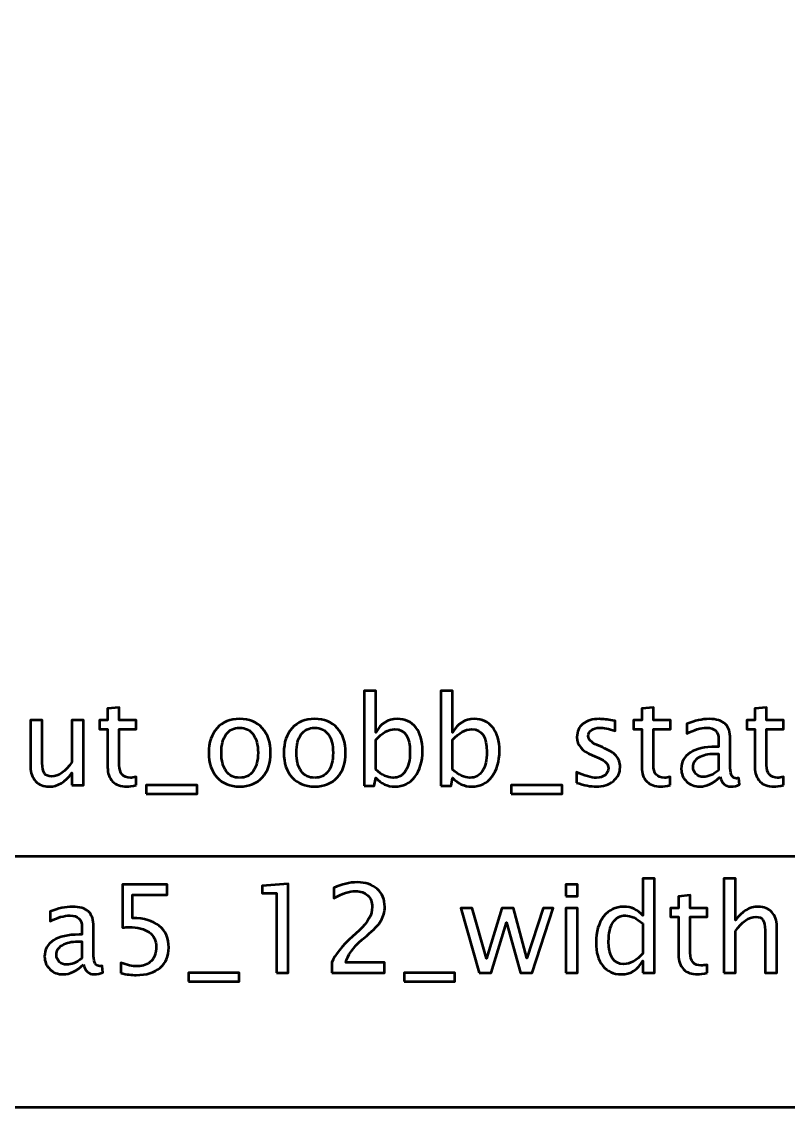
# Model space of a CAD drawing. Header units: centimetres. Extents: x -73 to 73, y -61 to 74.
# Drawn here: x -49.13 to -44.7, y -56.95 to -50.68 of the extents above; entities that cross this region are included whole.
import ezdxf

# ---------------------------------------------------------------- set-up
doc = ezdxf.new("R2010")
doc.units = ezdxf.units.CM
doc.header["$MEASUREMENT"] = 0
doc.layers.add('Layer 1', color=7, linetype='Continuous')

msp = doc.modelspace()

# ---------------------------------------------------------------- linework, layer by layer
at = {"layer": 'Layer 1', "color": 4, "lineweight": 53}
msp.add_lwpolyline([(-52.4, -55.5), (-37.6, -55.5), (-37.6, -34.5), (-52.4, -34.5), (-52.4, -55.5)], close=True, dxfattribs=at)
at = {"layer": 'Layer 1', "lineweight": 53}
msp.add_open_spline([(-53.95, -56.45), (-53.95, -56.45), (-53.95, -32.05), (-53.95, -32.05), (-53.95, -32.05), (-53.95, -31.77386), (-53.72614, -31.55), (-53.45, -31.55), (-53.45, -31.55), (-53.45, -31.55), (-36.55, -31.55), (-36.55, -31.55), (-36.55, -31.55), (-36.27386, -31.55), (-36.05, -31.77386), (-36.05, -32.05), (-36.05, -32.05), (-36.05, -32.05), (-36.05, -56.45), (-36.05, -56.45), (-36.05, -56.45), (-36.05, -56.72614), (-36.27386, -56.95), (-36.55, -56.95), (-36.55, -56.95), (-36.55, -56.95), (-53.45, -56.95), (-53.45, -56.95), (-53.45, -56.95), (-53.72614, -56.95), (-53.95, -56.72614), (-53.95, -56.45)], degree=3, knots=[0, 0, 0, 0, 0.1111111, 0.1111111, 0.1111111, 0.1111111, 0.2222222, 0.2222222, 0.2222222, 0.2222222, 0.3333333, 0.3333333, 0.3333333, 0.3333333, 0.4444444, 0.4444444, 0.4444444, 0.4444444, 0.5555556, 0.5555556, 0.5555556, 0.5555556, 0.6666667, 0.6666667, 0.6666667, 0.6666667, 0.7777778, 0.7777778, 0.7777778, 0.7777778, 1, 1, 1, 1], dxfattribs=at)
at = {"layer": 'Layer 1', "color": 5, "lineweight": 53}
for points, knots in [([(-47.15321, -55.09374), (-47.15321, -55.09374), (-47.15321, -54.54552), (-47.15321, -54.54552), (-47.15321, -54.54552), (-47.15321, -54.54552), (-47.08547, -54.54552), (-47.08547, -54.54552), (-47.08547, -54.54552), (-47.08547, -54.54552), (-47.08547, -54.78624), (-47.08547, -54.78624), (-47.08547, -54.78624), (-47.05772, -54.73391), (-47.01597, -54.7078), (-46.96035, -54.7078), (-46.96035, -54.7078), (-46.91531, -54.7078), (-46.87992, -54.72415), (-46.85405, -54.75696), (-46.85405, -54.75696), (-46.82818, -54.78976), (-46.81524, -54.83457), (-46.81524, -54.89137), (-46.81524, -54.89137), (-46.81524, -54.95322), (-46.82994, -55.0032), (-46.85922, -55.04106), (-46.85922, -55.04106), (-46.8885, -55.07904), (-46.92707, -55.09798), (-46.97482, -55.09798), (-46.97482, -55.09798), (-47.01915, -55.09798), (-47.05607, -55.08104), (-47.08547, -55.04706), (-47.08547, -55.04706), (-47.08547, -55.04706), (-47.0937, -55.09374), (-47.0937, -55.09374), (-47.0937, -55.09374), (-47.0937, -55.09374), (-47.15321, -55.09374), (-47.15321, -55.09374)], [0, 0, 0, 0, 0.0833333, 0.0833333, 0.0833333, 0.0833333, 0.1666667, 0.1666667, 0.1666667, 0.1666667, 0.25, 0.25, 0.25, 0.25, 0.3333333, 0.3333333, 0.3333333, 0.3333333, 0.4166667, 0.4166667, 0.4166667, 0.4166667, 0.5, 0.5, 0.5, 0.5, 0.5833333, 0.5833333, 0.5833333, 0.5833333, 0.6666667, 0.6666667, 0.6666667, 0.6666667, 0.75, 0.75, 0.75, 0.75, 0.8333333, 0.8333333, 0.8333333, 0.8333333, 1, 1, 1, 1]), ([(-46.70918, -55.09374), (-46.70918, -55.09374), (-46.70918, -54.54552), (-46.70918, -54.54552), (-46.70918, -54.54552), (-46.70918, -54.54552), (-46.64144, -54.54552), (-46.64144, -54.54552), (-46.64144, -54.54552), (-46.64144, -54.54552), (-46.64144, -54.78624), (-46.64144, -54.78624), (-46.64144, -54.78624), (-46.61369, -54.73391), (-46.57194, -54.7078), (-46.51632, -54.7078), (-46.51632, -54.7078), (-46.47128, -54.7078), (-46.43589, -54.72415), (-46.41002, -54.75696), (-46.41002, -54.75696), (-46.38415, -54.78976), (-46.37121, -54.83457), (-46.37121, -54.89137), (-46.37121, -54.89137), (-46.37121, -54.95322), (-46.38591, -55.0032), (-46.41519, -55.04106), (-46.41519, -55.04106), (-46.44447, -55.07904), (-46.48304, -55.09798), (-46.53079, -55.09798), (-46.53079, -55.09798), (-46.57512, -55.09798), (-46.61204, -55.08104), (-46.64144, -55.04706), (-46.64144, -55.04706), (-46.64144, -55.04706), (-46.64967, -55.09374), (-46.64967, -55.09374), (-46.64967, -55.09374), (-46.64967, -55.09374), (-46.70918, -55.09374), (-46.70918, -55.09374)], [0, 0, 0, 0, 0.0833333, 0.0833333, 0.0833333, 0.0833333, 0.1666667, 0.1666667, 0.1666667, 0.1666667, 0.25, 0.25, 0.25, 0.25, 0.3333333, 0.3333333, 0.3333333, 0.3333333, 0.4166667, 0.4166667, 0.4166667, 0.4166667, 0.5, 0.5, 0.5, 0.5, 0.5833333, 0.5833333, 0.5833333, 0.5833333, 0.6666667, 0.6666667, 0.6666667, 0.6666667, 0.75, 0.75, 0.75, 0.75, 0.8333333, 0.8333333, 0.8333333, 0.8333333, 1, 1, 1, 1]), ([(-48.46955, -55.08939), (-48.49048, -55.09515), (-48.50871, -55.09798), (-48.52411, -55.09798), (-48.52411, -55.09798), (-48.55868, -55.09798), (-48.58561, -55.0881), (-48.6049, -55.06834), (-48.6049, -55.06834), (-48.6243, -55.04859), (-48.63394, -55.02119), (-48.63394, -54.98603), (-48.63394, -54.98603), (-48.63394, -54.98603), (-48.63394, -54.76636), (-48.63394, -54.76636), (-48.63394, -54.76636), (-48.63394, -54.76636), (-48.68075, -54.76636), (-48.68075, -54.76636), (-48.68075, -54.76636), (-48.68075, -54.76636), (-48.68075, -54.71556), (-48.68075, -54.71556), (-48.68075, -54.71556), (-48.68075, -54.71556), (-48.63394, -54.71556), (-48.63394, -54.71556), (-48.63394, -54.71556), (-48.63394, -54.71556), (-48.63394, -54.64795), (-48.63394, -54.64795), (-48.63394, -54.64795), (-48.63394, -54.64795), (-48.56621, -54.64148), (-48.56621, -54.64148), (-48.56621, -54.64148), (-48.56621, -54.64148), (-48.56621, -54.71556), (-48.56621, -54.71556), (-48.56621, -54.71556), (-48.56621, -54.71556), (-48.46814, -54.71556), (-48.46814, -54.71556), (-48.46814, -54.71556), (-48.46814, -54.71556), (-48.46814, -54.76636), (-48.46814, -54.76636), (-48.46814, -54.76636), (-48.46814, -54.76636), (-48.56621, -54.76636), (-48.56621, -54.76636), (-48.56621, -54.76636), (-48.56621, -54.76636), (-48.56621, -54.9738), (-48.56621, -54.9738), (-48.56621, -54.9738), (-48.56621, -55.02272), (-48.54493, -55.04718), (-48.50247, -55.04718), (-48.50247, -55.04718), (-48.49342, -55.04718), (-48.48248, -55.04565), (-48.46955, -55.04271), (-48.46955, -55.04271), (-48.46955, -55.04271), (-48.46955, -55.08939), (-48.46955, -55.08939)], [0, 0, 0, 0, 0.0555556, 0.0555556, 0.0555556, 0.0555556, 0.1111111, 0.1111111, 0.1111111, 0.1111111, 0.1666667, 0.1666667, 0.1666667, 0.1666667, 0.2222222, 0.2222222, 0.2222222, 0.2222222, 0.2777778, 0.2777778, 0.2777778, 0.2777778, 0.3333333, 0.3333333, 0.3333333, 0.3333333, 0.3888889, 0.3888889, 0.3888889, 0.3888889, 0.4444444, 0.4444444, 0.4444444, 0.4444444, 0.5, 0.5, 0.5, 0.5, 0.5555556, 0.5555556, 0.5555556, 0.5555556, 0.6111111, 0.6111111, 0.6111111, 0.6111111, 0.6666667, 0.6666667, 0.6666667, 0.6666667, 0.7222222, 0.7222222, 0.7222222, 0.7222222, 0.7777778, 0.7777778, 0.7777778, 0.7777778, 0.8333333, 0.8333333, 0.8333333, 0.8333333, 0.8888889, 0.8888889, 0.8888889, 0.8888889, 1, 1, 1, 1]), ([(-45.38543, -55.08939), (-45.40636, -55.09515), (-45.42459, -55.09798), (-45.43999, -55.09798), (-45.43999, -55.09798), (-45.47456, -55.09798), (-45.50149, -55.0881), (-45.52078, -55.06834), (-45.52078, -55.06834), (-45.54018, -55.04859), (-45.54982, -55.02119), (-45.54982, -54.98603), (-45.54982, -54.98603), (-45.54982, -54.98603), (-45.54982, -54.76636), (-45.54982, -54.76636), (-45.54982, -54.76636), (-45.54982, -54.76636), (-45.59663, -54.76636), (-45.59663, -54.76636), (-45.59663, -54.76636), (-45.59663, -54.76636), (-45.59663, -54.71556), (-45.59663, -54.71556), (-45.59663, -54.71556), (-45.59663, -54.71556), (-45.54982, -54.71556), (-45.54982, -54.71556), (-45.54982, -54.71556), (-45.54982, -54.71556), (-45.54982, -54.64795), (-45.54982, -54.64795), (-45.54982, -54.64795), (-45.54982, -54.64795), (-45.48209, -54.64148), (-45.48209, -54.64148), (-45.48209, -54.64148), (-45.48209, -54.64148), (-45.48209, -54.71556), (-45.48209, -54.71556), (-45.48209, -54.71556), (-45.48209, -54.71556), (-45.38402, -54.71556), (-45.38402, -54.71556), (-45.38402, -54.71556), (-45.38402, -54.71556), (-45.38402, -54.76636), (-45.38402, -54.76636), (-45.38402, -54.76636), (-45.38402, -54.76636), (-45.48209, -54.76636), (-45.48209, -54.76636), (-45.48209, -54.76636), (-45.48209, -54.76636), (-45.48209, -54.9738), (-45.48209, -54.9738), (-45.48209, -54.9738), (-45.48209, -55.02272), (-45.46081, -55.04718), (-45.41835, -55.04718), (-45.41835, -55.04718), (-45.4093, -55.04718), (-45.39836, -55.04565), (-45.38543, -55.04271), (-45.38543, -55.04271), (-45.38543, -55.04271), (-45.38543, -55.08939), (-45.38543, -55.08939)], [0, 0, 0, 0, 0.0555556, 0.0555556, 0.0555556, 0.0555556, 0.1111111, 0.1111111, 0.1111111, 0.1111111, 0.1666667, 0.1666667, 0.1666667, 0.1666667, 0.2222222, 0.2222222, 0.2222222, 0.2222222, 0.2777778, 0.2777778, 0.2777778, 0.2777778, 0.3333333, 0.3333333, 0.3333333, 0.3333333, 0.3888889, 0.3888889, 0.3888889, 0.3888889, 0.4444444, 0.4444444, 0.4444444, 0.4444444, 0.5, 0.5, 0.5, 0.5, 0.5555556, 0.5555556, 0.5555556, 0.5555556, 0.6111111, 0.6111111, 0.6111111, 0.6111111, 0.6666667, 0.6666667, 0.6666667, 0.6666667, 0.7222222, 0.7222222, 0.7222222, 0.7222222, 0.7777778, 0.7777778, 0.7777778, 0.7777778, 0.8333333, 0.8333333, 0.8333333, 0.8333333, 0.8888889, 0.8888889, 0.8888889, 0.8888889, 1, 1, 1, 1]), ([(-44.73196, -55.08939), (-44.75289, -55.09515), (-44.77112, -55.09798), (-44.78652, -55.09798), (-44.78652, -55.09798), (-44.82109, -55.09798), (-44.84802, -55.0881), (-44.86731, -55.06834), (-44.86731, -55.06834), (-44.88671, -55.04859), (-44.89635, -55.02119), (-44.89635, -54.98603), (-44.89635, -54.98603), (-44.89635, -54.98603), (-44.89635, -54.76636), (-44.89635, -54.76636), (-44.89635, -54.76636), (-44.89635, -54.76636), (-44.94316, -54.76636), (-44.94316, -54.76636), (-44.94316, -54.76636), (-44.94316, -54.76636), (-44.94316, -54.71556), (-44.94316, -54.71556), (-44.94316, -54.71556), (-44.94316, -54.71556), (-44.89635, -54.71556), (-44.89635, -54.71556), (-44.89635, -54.71556), (-44.89635, -54.71556), (-44.89635, -54.64795), (-44.89635, -54.64795), (-44.89635, -54.64795), (-44.89635, -54.64795), (-44.82862, -54.64148), (-44.82862, -54.64148), (-44.82862, -54.64148), (-44.82862, -54.64148), (-44.82862, -54.71556), (-44.82862, -54.71556), (-44.82862, -54.71556), (-44.82862, -54.71556), (-44.73055, -54.71556), (-44.73055, -54.71556), (-44.73055, -54.71556), (-44.73055, -54.71556), (-44.73055, -54.76636), (-44.73055, -54.76636), (-44.73055, -54.76636), (-44.73055, -54.76636), (-44.82862, -54.76636), (-44.82862, -54.76636), (-44.82862, -54.76636), (-44.82862, -54.76636), (-44.82862, -54.9738), (-44.82862, -54.9738), (-44.82862, -54.9738), (-44.82862, -55.02272), (-44.80734, -55.04718), (-44.76488, -55.04718), (-44.76488, -55.04718), (-44.75583, -55.04718), (-44.74489, -55.04565), (-44.73196, -55.04271), (-44.73196, -55.04271), (-44.73196, -55.04271), (-44.73196, -55.08939), (-44.73196, -55.08939)], [0, 0, 0, 0, 0.0555556, 0.0555556, 0.0555556, 0.0555556, 0.1111111, 0.1111111, 0.1111111, 0.1111111, 0.1666667, 0.1666667, 0.1666667, 0.1666667, 0.2222222, 0.2222222, 0.2222222, 0.2222222, 0.2777778, 0.2777778, 0.2777778, 0.2777778, 0.3333333, 0.3333333, 0.3333333, 0.3333333, 0.3888889, 0.3888889, 0.3888889, 0.3888889, 0.4444444, 0.4444444, 0.4444444, 0.4444444, 0.5, 0.5, 0.5, 0.5, 0.5555556, 0.5555556, 0.5555556, 0.5555556, 0.6111111, 0.6111111, 0.6111111, 0.6111111, 0.6666667, 0.6666667, 0.6666667, 0.6666667, 0.7222222, 0.7222222, 0.7222222, 0.7222222, 0.7777778, 0.7777778, 0.7777778, 0.7777778, 0.8333333, 0.8333333, 0.8333333, 0.8333333, 0.8888889, 0.8888889, 0.8888889, 0.8888889, 1, 1, 1, 1]), ([(-48.84044, -55.08951), (-48.84044, -55.08951), (-48.84044, -55.01919), (-48.84044, -55.01919), (-48.84044, -55.01919), (-48.87654, -55.07175), (-48.9204, -55.09798), (-48.97191, -55.09798), (-48.97191, -55.09798), (-49.0046, -55.09798), (-49.03059, -55.08775), (-49.04987, -55.06717), (-49.04987, -55.06717), (-49.06928, -55.04659), (-49.07892, -55.01895), (-49.07892, -54.98403), (-49.07892, -54.98403), (-49.07892, -54.98403), (-49.07892, -54.71556), (-49.07892, -54.71556), (-49.07892, -54.71556), (-49.07892, -54.71556), (-49.01119, -54.71556), (-49.01119, -54.71556), (-49.01119, -54.71556), (-49.01119, -54.71556), (-49.01119, -54.96192), (-49.01119, -54.96192), (-49.01119, -54.96192), (-49.01119, -54.99003), (-49.00707, -55.0099), (-48.99896, -55.02166), (-48.99896, -55.02166), (-48.99072, -55.03354), (-48.97708, -55.03942), (-48.95792, -55.03942), (-48.95792, -55.03942), (-48.91652, -55.03942), (-48.87725, -55.01225), (-48.84044, -54.95781), (-48.84044, -54.95781), (-48.84044, -54.95781), (-48.84044, -54.71556), (-48.84044, -54.71556), (-48.84044, -54.71556), (-48.84044, -54.71556), (-48.77271, -54.71556), (-48.77271, -54.71556), (-48.77271, -54.71556), (-48.77271, -54.71556), (-48.77271, -55.08951), (-48.77271, -55.08951), (-48.77271, -55.08951), (-48.77271, -55.08951), (-48.84044, -55.08951), (-48.84044, -55.08951)], [0, 0, 0, 0, 0.0666667, 0.0666667, 0.0666667, 0.0666667, 0.1333333, 0.1333333, 0.1333333, 0.1333333, 0.2, 0.2, 0.2, 0.2, 0.2666667, 0.2666667, 0.2666667, 0.2666667, 0.3333333, 0.3333333, 0.3333333, 0.3333333, 0.4, 0.4, 0.4, 0.4, 0.4666667, 0.4666667, 0.4666667, 0.4666667, 0.5333333, 0.5333333, 0.5333333, 0.5333333, 0.6, 0.6, 0.6, 0.6, 0.6666667, 0.6666667, 0.6666667, 0.6666667, 0.7333333, 0.7333333, 0.7333333, 0.7333333, 0.8, 0.8, 0.8, 0.8, 0.8666667, 0.8666667, 0.8666667, 0.8666667, 1, 1, 1, 1]), ([(-47.87123, -55.09798), (-47.92615, -55.09798), (-47.96966, -55.08046), (-48.00164, -55.04541), (-48.00164, -55.04541), (-48.03375, -55.01037), (-48.04974, -54.96274), (-48.04974, -54.90265), (-48.04974, -54.90265), (-48.04974, -54.84268), (-48.03375, -54.79517), (-48.00164, -54.76025), (-48.00164, -54.76025), (-47.96966, -54.72532), (-47.92615, -54.7078), (-47.87123, -54.7078), (-47.87123, -54.7078), (-47.81632, -54.7078), (-47.77281, -54.72532), (-47.74082, -54.76025), (-47.74082, -54.76025), (-47.70872, -54.79517), (-47.69273, -54.84268), (-47.69273, -54.90265), (-47.69273, -54.90265), (-47.69273, -54.96274), (-47.70872, -55.01037), (-47.74082, -55.04541), (-47.74082, -55.04541), (-47.77281, -55.08046), (-47.81632, -55.09798), (-47.87123, -55.09798)], [0, 0, 0, 0, 0.1111111, 0.1111111, 0.1111111, 0.1111111, 0.2222222, 0.2222222, 0.2222222, 0.2222222, 0.3333333, 0.3333333, 0.3333333, 0.3333333, 0.4444444, 0.4444444, 0.4444444, 0.4444444, 0.5555556, 0.5555556, 0.5555556, 0.5555556, 0.6666667, 0.6666667, 0.6666667, 0.6666667, 0.7777778, 0.7777778, 0.7777778, 0.7777778, 1, 1, 1, 1]), ([(-47.43778, -55.09798), (-47.4927, -55.09798), (-47.53621, -55.08046), (-47.56819, -55.04541), (-47.56819, -55.04541), (-47.6003, -55.01037), (-47.61629, -54.96274), (-47.61629, -54.90265), (-47.61629, -54.90265), (-47.61629, -54.84268), (-47.6003, -54.79517), (-47.56819, -54.76025), (-47.56819, -54.76025), (-47.53621, -54.72532), (-47.4927, -54.7078), (-47.43778, -54.7078), (-47.43778, -54.7078), (-47.38287, -54.7078), (-47.33936, -54.72532), (-47.30737, -54.76025), (-47.30737, -54.76025), (-47.27527, -54.79517), (-47.25928, -54.84268), (-47.25928, -54.90265), (-47.25928, -54.90265), (-47.25928, -54.96274), (-47.27527, -55.01037), (-47.30737, -55.04541), (-47.30737, -55.04541), (-47.33936, -55.08046), (-47.38287, -55.09798), (-47.43778, -55.09798)], [0, 0, 0, 0, 0.1111111, 0.1111111, 0.1111111, 0.1111111, 0.2222222, 0.2222222, 0.2222222, 0.2222222, 0.3333333, 0.3333333, 0.3333333, 0.3333333, 0.4444444, 0.4444444, 0.4444444, 0.4444444, 0.5555556, 0.5555556, 0.5555556, 0.5555556, 0.6666667, 0.6666667, 0.6666667, 0.6666667, 0.7777778, 0.7777778, 0.7777778, 0.7777778, 1, 1, 1, 1]), ([(-45.92577, -55.0761), (-45.92577, -55.0761), (-45.92577, -55.01402), (-45.92577, -55.01402), (-45.92577, -55.01402), (-45.88144, -55.03612), (-45.84299, -55.04718), (-45.81018, -55.04718), (-45.81018, -55.04718), (-45.79066, -55.04718), (-45.77443, -55.04188), (-45.76161, -55.0313), (-45.76161, -55.0313), (-45.74879, -55.02084), (-45.74233, -55.00767), (-45.74233, -54.99179), (-45.74233, -54.99179), (-45.74233, -54.96862), (-45.76032, -54.94946), (-45.7963, -54.93429), (-45.7963, -54.93429), (-45.7963, -54.93429), (-45.83593, -54.91747), (-45.83593, -54.91747), (-45.83593, -54.91747), (-45.89437, -54.89325), (-45.92366, -54.8582), (-45.92366, -54.8127), (-45.92366, -54.8127), (-45.92366, -54.78012), (-45.91213, -54.75449), (-45.88908, -54.73579), (-45.88908, -54.73579), (-45.86603, -54.71709), (-45.8344, -54.7078), (-45.7943, -54.7078), (-45.7943, -54.7078), (-45.77349, -54.7078), (-45.74762, -54.71062), (-45.71693, -54.71639), (-45.71693, -54.71639), (-45.71693, -54.71639), (-45.70281, -54.71909), (-45.70281, -54.71909), (-45.70281, -54.71909), (-45.70281, -54.71909), (-45.70281, -54.77554), (-45.70281, -54.77554), (-45.70281, -54.77554), (-45.74056, -54.76425), (-45.77067, -54.7586), (-45.79313, -54.7586), (-45.79313, -54.7586), (-45.81288, -54.7586), (-45.82852, -54.76295), (-45.8404, -54.77154), (-45.8404, -54.77154), (-45.85216, -54.78012), (-45.85804, -54.79165), (-45.85804, -54.80611), (-45.85804, -54.80611), (-45.85804, -54.82645), (-45.84158, -54.84374), (-45.80853, -54.85773), (-45.80853, -54.85773), (-45.80853, -54.85773), (-45.77596, -54.87149), (-45.77596, -54.87149), (-45.77596, -54.87149), (-45.73903, -54.88701), (-45.71293, -54.90348), (-45.69764, -54.92076), (-45.69764, -54.92076), (-45.68224, -54.93805), (-45.67459, -54.95969), (-45.67459, -54.98556), (-45.67459, -54.98556), (-45.67459, -55.01837), (-45.68753, -55.04529), (-45.71352, -55.06634), (-45.71352, -55.06634), (-45.73939, -55.08739), (-45.77255, -55.09798), (-45.81288, -55.09798), (-45.81288, -55.09798), (-45.84393, -55.09798), (-45.88144, -55.09069), (-45.92577, -55.0761)], [0, 0, 0, 0, 0.0434783, 0.0434783, 0.0434783, 0.0434783, 0.0869565, 0.0869565, 0.0869565, 0.0869565, 0.1304348, 0.1304348, 0.1304348, 0.1304348, 0.173913, 0.173913, 0.173913, 0.173913, 0.2173913, 0.2173913, 0.2173913, 0.2173913, 0.2608696, 0.2608696, 0.2608696, 0.2608696, 0.3043478, 0.3043478, 0.3043478, 0.3043478, 0.3478261, 0.3478261, 0.3478261, 0.3478261, 0.3913043, 0.3913043, 0.3913043, 0.3913043, 0.4347826, 0.4347826, 0.4347826, 0.4347826, 0.4782609, 0.4782609, 0.4782609, 0.4782609, 0.5217391, 0.5217391, 0.5217391, 0.5217391, 0.5652174, 0.5652174, 0.5652174, 0.5652174, 0.6086957, 0.6086957, 0.6086957, 0.6086957, 0.6521739, 0.6521739, 0.6521739, 0.6521739, 0.6956522, 0.6956522, 0.6956522, 0.6956522, 0.7391304, 0.7391304, 0.7391304, 0.7391304, 0.7826087, 0.7826087, 0.7826087, 0.7826087, 0.826087, 0.826087, 0.826087, 0.826087, 0.8695652, 0.8695652, 0.8695652, 0.8695652, 0.9130435, 0.9130435, 0.9130435, 0.9130435, 1, 1, 1, 1]), ([(-45.09603, -55.04188), (-45.13672, -55.07928), (-45.17588, -55.09798), (-45.21351, -55.09798), (-45.21351, -55.09798), (-45.24443, -55.09798), (-45.27019, -55.08833), (-45.29053, -55.06893), (-45.29053, -55.06893), (-45.31099, -55.04953), (-45.32122, -55.02507), (-45.32122, -54.99555), (-45.32122, -54.99555), (-45.32122, -54.95475), (-45.30405, -54.92335), (-45.26972, -54.90148), (-45.26972, -54.90148), (-45.23538, -54.87961), (-45.18611, -54.86867), (-45.1219, -54.86867), (-45.1219, -54.86867), (-45.1219, -54.86867), (-45.10603, -54.86867), (-45.10603, -54.86867), (-45.10603, -54.86867), (-45.10603, -54.86867), (-45.10603, -54.82363), (-45.10603, -54.82363), (-45.10603, -54.82363), (-45.10603, -54.78024), (-45.1286, -54.7586), (-45.17388, -54.7586), (-45.17388, -54.7586), (-45.20892, -54.7586), (-45.24726, -54.76966), (-45.28877, -54.79176), (-45.28877, -54.79176), (-45.28877, -54.79176), (-45.28877, -54.73602), (-45.28877, -54.73602), (-45.28877, -54.73602), (-45.24314, -54.71721), (-45.2001, -54.7078), (-45.15977, -54.7078), (-45.15977, -54.7078), (-45.11826, -54.7078), (-45.08756, -54.71721), (-45.06793, -54.73614), (-45.06793, -54.73614), (-45.04817, -54.75507), (-45.03829, -54.78424), (-45.03829, -54.82363), (-45.03829, -54.82363), (-45.03829, -54.82363), (-45.03829, -54.99261), (-45.03829, -54.99261), (-45.03829, -54.99261), (-45.03829, -55.0313), (-45.02642, -55.0507), (-45.00254, -55.0507), (-45.00254, -55.0507), (-44.9996, -55.0507), (-44.99525, -55.05023), (-44.98949, -55.04929), (-44.98949, -55.04929), (-44.98949, -55.04929), (-44.98467, -55.08692), (-44.98467, -55.08692), (-44.98467, -55.08692), (-45.00007, -55.09433), (-45.01701, -55.09798), (-45.03559, -55.09798), (-45.03559, -55.09798), (-45.06722, -55.09798), (-45.08733, -55.07928), (-45.09603, -55.04188)], [0, 0, 0, 0, 0.05, 0.05, 0.05, 0.05, 0.1, 0.1, 0.1, 0.1, 0.15, 0.15, 0.15, 0.15, 0.2, 0.2, 0.2, 0.2, 0.25, 0.25, 0.25, 0.25, 0.3, 0.3, 0.3, 0.3, 0.35, 0.35, 0.35, 0.35, 0.4, 0.4, 0.4, 0.4, 0.45, 0.45, 0.45, 0.45, 0.5, 0.5, 0.5, 0.5, 0.55, 0.55, 0.55, 0.55, 0.6, 0.6, 0.6, 0.6, 0.65, 0.65, 0.65, 0.65, 0.7, 0.7, 0.7, 0.7, 0.75, 0.75, 0.75, 0.75, 0.8, 0.8, 0.8, 0.8, 0.85, 0.85, 0.85, 0.85, 0.9, 0.9, 0.9, 0.9, 1, 1, 1, 1]), ([(-47.87135, -55.04718), (-47.83784, -55.04718), (-47.81173, -55.03459), (-47.79315, -55.00931), (-47.79315, -55.00931), (-47.77469, -54.98415), (-47.7654, -54.94852), (-47.7654, -54.90265), (-47.7654, -54.90265), (-47.7654, -54.85691), (-47.77469, -54.8214), (-47.79315, -54.79623), (-47.79315, -54.79623), (-47.81173, -54.77118), (-47.83784, -54.7586), (-47.87135, -54.7586), (-47.87135, -54.7586), (-47.90498, -54.7586), (-47.93109, -54.77118), (-47.94943, -54.79623), (-47.94943, -54.79623), (-47.96789, -54.8214), (-47.97707, -54.85691), (-47.97707, -54.90265), (-47.97707, -54.90265), (-47.97707, -54.94852), (-47.96789, -54.98415), (-47.94943, -55.00931), (-47.94943, -55.00931), (-47.93109, -55.03459), (-47.90498, -55.04718), (-47.87135, -55.04718)], [0, 0, 0, 0, 0.1111111, 0.1111111, 0.1111111, 0.1111111, 0.2222222, 0.2222222, 0.2222222, 0.2222222, 0.3333333, 0.3333333, 0.3333333, 0.3333333, 0.4444444, 0.4444444, 0.4444444, 0.4444444, 0.5555556, 0.5555556, 0.5555556, 0.5555556, 0.6666667, 0.6666667, 0.6666667, 0.6666667, 0.7777778, 0.7777778, 0.7777778, 0.7777778, 1, 1, 1, 1]), ([(-47.4379, -55.04718), (-47.40439, -55.04718), (-47.37828, -55.03459), (-47.3597, -55.00931), (-47.3597, -55.00931), (-47.34124, -54.98415), (-47.33195, -54.94852), (-47.33195, -54.90265), (-47.33195, -54.90265), (-47.33195, -54.85691), (-47.34124, -54.8214), (-47.3597, -54.79623), (-47.3597, -54.79623), (-47.37828, -54.77118), (-47.40439, -54.7586), (-47.4379, -54.7586), (-47.4379, -54.7586), (-47.47153, -54.7586), (-47.49764, -54.77118), (-47.51598, -54.79623), (-47.51598, -54.79623), (-47.53444, -54.8214), (-47.54362, -54.85691), (-47.54362, -54.90265), (-47.54362, -54.90265), (-47.54362, -54.94852), (-47.53444, -54.98415), (-47.51598, -55.00931), (-47.51598, -55.00931), (-47.49764, -55.03459), (-47.47153, -55.04718), (-47.4379, -55.04718)], [0, 0, 0, 0, 0.1111111, 0.1111111, 0.1111111, 0.1111111, 0.2222222, 0.2222222, 0.2222222, 0.2222222, 0.3333333, 0.3333333, 0.3333333, 0.3333333, 0.4444444, 0.4444444, 0.4444444, 0.4444444, 0.5555556, 0.5555556, 0.5555556, 0.5555556, 0.6666667, 0.6666667, 0.6666667, 0.6666667, 0.7777778, 0.7777778, 0.7777778, 0.7777778, 1, 1, 1, 1]), ([(-47.08547, -55.00037), (-47.05055, -55.03154), (-47.01727, -55.04718), (-46.98564, -55.04718), (-46.98564, -55.04718), (-46.95447, -55.04718), (-46.93037, -55.03412), (-46.91343, -55.00814), (-46.91343, -55.00814), (-46.89638, -54.98215), (-46.88792, -54.94558), (-46.88792, -54.8983), (-46.88792, -54.8983), (-46.88792, -54.81081), (-46.91684, -54.76707), (-46.9747, -54.76707), (-46.9747, -54.76707), (-47.01256, -54.76707), (-47.04949, -54.78753), (-47.08547, -54.82857), (-47.08547, -54.82857), (-47.08547, -54.82857), (-47.08547, -55.00037), (-47.08547, -55.00037)], [0, 0, 0, 0, 0.1428571, 0.1428571, 0.1428571, 0.1428571, 0.2857143, 0.2857143, 0.2857143, 0.2857143, 0.4285714, 0.4285714, 0.4285714, 0.4285714, 0.5714286, 0.5714286, 0.5714286, 0.5714286, 0.7142857, 0.7142857, 0.7142857, 0.7142857, 1, 1, 1, 1]), ([(-46.64144, -55.00037), (-46.60652, -55.03154), (-46.57324, -55.04718), (-46.54161, -55.04718), (-46.54161, -55.04718), (-46.51044, -55.04718), (-46.48634, -55.03412), (-46.4694, -55.00814), (-46.4694, -55.00814), (-46.45235, -54.98215), (-46.44389, -54.94558), (-46.44389, -54.8983), (-46.44389, -54.8983), (-46.44389, -54.81081), (-46.47281, -54.76707), (-46.53067, -54.76707), (-46.53067, -54.76707), (-46.56853, -54.76707), (-46.60546, -54.78753), (-46.64144, -54.82857), (-46.64144, -54.82857), (-46.64144, -54.82857), (-46.64144, -55.00037), (-46.64144, -55.00037)], [0, 0, 0, 0, 0.1428571, 0.1428571, 0.1428571, 0.1428571, 0.2857143, 0.2857143, 0.2857143, 0.2857143, 0.4285714, 0.4285714, 0.4285714, 0.4285714, 0.5714286, 0.5714286, 0.5714286, 0.5714286, 0.7142857, 0.7142857, 0.7142857, 0.7142857, 1, 1, 1, 1]), ([(-45.10603, -55.00496), (-45.10603, -55.00496), (-45.10603, -54.90889), (-45.10603, -54.90889), (-45.10603, -54.90889), (-45.10603, -54.90889), (-45.12778, -54.90818), (-45.12778, -54.90818), (-45.12778, -54.90818), (-45.16541, -54.90818), (-45.19575, -54.91512), (-45.21892, -54.929), (-45.21892, -54.929), (-45.24196, -54.94299), (-45.25349, -54.96145), (-45.25349, -54.9845), (-45.25349, -54.9845), (-45.25349, -55.00061), (-45.24773, -55.01425), (-45.23632, -55.02542), (-45.23632, -55.02542), (-45.2248, -55.03659), (-45.2108, -55.04224), (-45.19422, -55.04224), (-45.19422, -55.04224), (-45.166, -55.04224), (-45.1366, -55.02977), (-45.10603, -55.00496)], [0, 0, 0, 0, 0.125, 0.125, 0.125, 0.125, 0.25, 0.25, 0.25, 0.25, 0.375, 0.375, 0.375, 0.375, 0.5, 0.5, 0.5, 0.5, 0.625, 0.625, 0.625, 0.625, 0.75, 0.75, 0.75, 0.75, 1, 1, 1, 1]), ([(-48.41099, -55.14031), (-48.41099, -55.14031), (-48.41099, -55.08951), (-48.41099, -55.08951), (-48.41099, -55.08951), (-48.41099, -55.08951), (-48.11747, -55.08951), (-48.11747, -55.08951), (-48.11747, -55.08951), (-48.11747, -55.08951), (-48.11747, -55.14031), (-48.11747, -55.14031), (-48.11747, -55.14031), (-48.11747, -55.14031), (-48.41099, -55.14031), (-48.41099, -55.14031)], [0, 0, 0, 0, 0.2, 0.2, 0.2, 0.2, 0.4, 0.4, 0.4, 0.4, 0.6, 0.6, 0.6, 0.6, 1, 1, 1, 1]), ([(-46.30325, -55.14031), (-46.30325, -55.14031), (-46.30325, -55.08951), (-46.30325, -55.08951), (-46.30325, -55.08951), (-46.30325, -55.08951), (-46.00973, -55.08951), (-46.00973, -55.08951), (-46.00973, -55.08951), (-46.00973, -55.08951), (-46.00973, -55.14031), (-46.00973, -55.14031), (-46.00973, -55.14031), (-46.00973, -55.14031), (-46.30325, -55.14031), (-46.30325, -55.14031)], [0, 0, 0, 0, 0.2, 0.2, 0.2, 0.2, 0.4, 0.4, 0.4, 0.4, 0.6, 0.6, 0.6, 0.6, 1, 1, 1, 1]), ([(-48.55716, -56.17584), (-48.55716, -56.17584), (-48.55716, -56.11516), (-48.55716, -56.11516), (-48.55716, -56.11516), (-48.52341, -56.1288), (-48.49143, -56.13562), (-48.46085, -56.13562), (-48.46085, -56.13562), (-48.42746, -56.13562), (-48.40112, -56.12574), (-48.38195, -56.10599), (-48.38195, -56.10599), (-48.36278, -56.08623), (-48.35325, -56.05907), (-48.35325, -56.02449), (-48.35325, -56.02449), (-48.35325, -55.98733), (-48.36678, -55.95888), (-48.39382, -55.93924), (-48.39382, -55.93924), (-48.42087, -55.9196), (-48.46003, -55.90984), (-48.51118, -55.90984), (-48.51118, -55.90984), (-48.52306, -55.90984), (-48.53564, -55.91066), (-48.54869, -55.91231), (-48.54869, -55.91231), (-48.54869, -55.91231), (-48.54869, -55.6636), (-48.54869, -55.6636), (-48.54869, -55.6636), (-48.54869, -55.6636), (-48.29046, -55.6636), (-48.29046, -55.6636), (-48.29046, -55.6636), (-48.29046, -55.6636), (-48.29046, -55.72287), (-48.29046, -55.72287), (-48.29046, -55.72287), (-48.29046, -55.72287), (-48.48943, -55.72287), (-48.48943, -55.72287), (-48.48943, -55.72287), (-48.48943, -55.72287), (-48.48943, -55.85763), (-48.48943, -55.85763), (-48.48943, -55.85763), (-48.42381, -55.85763), (-48.37266, -55.87268), (-48.33585, -55.90278), (-48.33585, -55.90278), (-48.29904, -55.93277), (-48.28058, -55.9744), (-48.28058, -56.02767), (-48.28058, -56.02767), (-48.28058, -56.07729), (-48.29728, -56.1161), (-48.33068, -56.1442), (-48.33068, -56.1442), (-48.36407, -56.17231), (-48.41017, -56.18642), (-48.46897, -56.18642), (-48.46897, -56.18642), (-48.49519, -56.18642), (-48.52459, -56.18289), (-48.55716, -56.17584)], [0, 0, 0, 0, 0.0555556, 0.0555556, 0.0555556, 0.0555556, 0.1111111, 0.1111111, 0.1111111, 0.1111111, 0.1666667, 0.1666667, 0.1666667, 0.1666667, 0.2222222, 0.2222222, 0.2222222, 0.2222222, 0.2777778, 0.2777778, 0.2777778, 0.2777778, 0.3333333, 0.3333333, 0.3333333, 0.3333333, 0.3888889, 0.3888889, 0.3888889, 0.3888889, 0.4444444, 0.4444444, 0.4444444, 0.4444444, 0.5, 0.5, 0.5, 0.5, 0.5555556, 0.5555556, 0.5555556, 0.5555556, 0.6111111, 0.6111111, 0.6111111, 0.6111111, 0.6666667, 0.6666667, 0.6666667, 0.6666667, 0.7222222, 0.7222222, 0.7222222, 0.7222222, 0.7777778, 0.7777778, 0.7777778, 0.7777778, 0.8333333, 0.8333333, 0.8333333, 0.8333333, 0.8888889, 0.8888889, 0.8888889, 0.8888889, 1, 1, 1, 1]), ([(-47.65945, -56.17372), (-47.65945, -56.17372), (-47.65945, -55.7144), (-47.65945, -55.7144), (-47.65945, -55.7144), (-47.65945, -55.7144), (-47.74059, -55.7144), (-47.74059, -55.7144), (-47.74059, -55.7144), (-47.74059, -55.7144), (-47.74059, -55.67207), (-47.74059, -55.67207), (-47.74059, -55.67207), (-47.74059, -55.67207), (-47.59172, -55.65937), (-47.59172, -55.65937), (-47.59172, -55.65937), (-47.59172, -55.65937), (-47.59172, -56.17372), (-47.59172, -56.17372), (-47.59172, -56.17372), (-47.59172, -56.17372), (-47.65945, -56.17372), (-47.65945, -56.17372)], [0, 0, 0, 0, 0.1428571, 0.1428571, 0.1428571, 0.1428571, 0.2857143, 0.2857143, 0.2857143, 0.2857143, 0.4285714, 0.4285714, 0.4285714, 0.4285714, 0.5714286, 0.5714286, 0.5714286, 0.5714286, 0.7142857, 0.7142857, 0.7142857, 0.7142857, 1, 1, 1, 1]), ([(-47.3396, -56.17372), (-47.3396, -56.17372), (-47.3396, -56.11445), (-47.3396, -56.11445), (-47.3396, -56.11445), (-47.31984, -56.06824), (-47.27998, -56.01779), (-47.21989, -55.96335), (-47.21989, -55.96335), (-47.21989, -55.96335), (-47.18108, -55.92854), (-47.18108, -55.92854), (-47.18108, -55.92854), (-47.13111, -55.88315), (-47.10606, -55.83823), (-47.10606, -55.79354), (-47.10606, -55.79354), (-47.10606, -55.76497), (-47.11464, -55.74262), (-47.13169, -55.72628), (-47.13169, -55.72628), (-47.14874, -55.70993), (-47.17238, -55.7017), (-47.20237, -55.7017), (-47.20237, -55.7017), (-47.23741, -55.7017), (-47.27892, -55.71511), (-47.3269, -55.74192), (-47.3269, -55.74192), (-47.3269, -55.74192), (-47.3269, -55.68265), (-47.3269, -55.68265), (-47.3269, -55.68265), (-47.28163, -55.66148), (-47.23659, -55.6509), (-47.19167, -55.6509), (-47.19167, -55.6509), (-47.14392, -55.6509), (-47.10559, -55.66372), (-47.07666, -55.68947), (-47.07666, -55.68947), (-47.04785, -55.71522), (-47.03339, -55.74933), (-47.03339, -55.79189), (-47.03339, -55.79189), (-47.03339, -55.82247), (-47.04068, -55.84963), (-47.05526, -55.87327), (-47.05526, -55.87327), (-47.06996, -55.89702), (-47.09712, -55.92572), (-47.13699, -55.95958), (-47.13699, -55.95958), (-47.13699, -55.95958), (-47.16321, -55.98193), (-47.16321, -55.98193), (-47.16321, -55.98193), (-47.21777, -56.02814), (-47.24929, -56.07235), (-47.25775, -56.11445), (-47.25775, -56.11445), (-47.25775, -56.11445), (-47.0355, -56.11445), (-47.0355, -56.11445), (-47.0355, -56.11445), (-47.0355, -56.11445), (-47.0355, -56.17372), (-47.0355, -56.17372), (-47.0355, -56.17372), (-47.0355, -56.17372), (-47.3396, -56.17372), (-47.3396, -56.17372)], [0, 0, 0, 0, 0.0526316, 0.0526316, 0.0526316, 0.0526316, 0.1052632, 0.1052632, 0.1052632, 0.1052632, 0.1578947, 0.1578947, 0.1578947, 0.1578947, 0.2105263, 0.2105263, 0.2105263, 0.2105263, 0.2631579, 0.2631579, 0.2631579, 0.2631579, 0.3157895, 0.3157895, 0.3157895, 0.3157895, 0.3684211, 0.3684211, 0.3684211, 0.3684211, 0.4210526, 0.4210526, 0.4210526, 0.4210526, 0.4736842, 0.4736842, 0.4736842, 0.4736842, 0.5263158, 0.5263158, 0.5263158, 0.5263158, 0.5789474, 0.5789474, 0.5789474, 0.5789474, 0.6315789, 0.6315789, 0.6315789, 0.6315789, 0.6842105, 0.6842105, 0.6842105, 0.6842105, 0.7368421, 0.7368421, 0.7368421, 0.7368421, 0.7894737, 0.7894737, 0.7894737, 0.7894737, 0.8421053, 0.8421053, 0.8421053, 0.8421053, 0.8947368, 0.8947368, 0.8947368, 0.8947368, 1, 1, 1, 1]), ([(-45.98787, -55.73133), (-45.98787, -55.73133), (-45.98787, -55.6636), (-45.98787, -55.6636), (-45.98787, -55.6636), (-45.98787, -55.6636), (-45.92013, -55.6636), (-45.92013, -55.6636), (-45.92013, -55.6636), (-45.92013, -55.6636), (-45.92013, -55.73133), (-45.92013, -55.73133), (-45.92013, -55.73133), (-45.92013, -55.73133), (-45.98787, -55.73133), (-45.98787, -55.73133)], [0, 0, 0, 0, 0.2, 0.2, 0.2, 0.2, 0.4, 0.4, 0.4, 0.4, 0.6, 0.6, 0.6, 0.6, 1, 1, 1, 1]), ([(-45.54336, -56.17372), (-45.54336, -56.17372), (-45.54336, -56.10352), (-45.54336, -56.10352), (-45.54336, -56.10352), (-45.57099, -56.15596), (-45.61262, -56.18219), (-45.66824, -56.18219), (-45.66824, -56.18219), (-45.7134, -56.18219), (-45.74891, -56.16584), (-45.77478, -56.13303), (-45.77478, -56.13303), (-45.80065, -56.10022), (-45.81359, -56.05542), (-45.81359, -55.99862), (-45.81359, -55.99862), (-45.81359, -55.93653), (-45.79889, -55.88656), (-45.76961, -55.84869), (-45.76961, -55.84869), (-45.74021, -55.81094), (-45.70164, -55.79201), (-45.65378, -55.79201), (-45.65378, -55.79201), (-45.60945, -55.79201), (-45.57252, -55.80895), (-45.54336, -55.84293), (-45.54336, -55.84293), (-45.54336, -55.84293), (-45.54336, -55.62973), (-45.54336, -55.62973), (-45.54336, -55.62973), (-45.54336, -55.62973), (-45.47563, -55.62973), (-45.47563, -55.62973), (-45.47563, -55.62973), (-45.47563, -55.62973), (-45.47563, -56.17372), (-45.47563, -56.17372), (-45.47563, -56.17372), (-45.47563, -56.17372), (-45.54336, -56.17372), (-45.54336, -56.17372)], [0, 0, 0, 0, 0.0833333, 0.0833333, 0.0833333, 0.0833333, 0.1666667, 0.1666667, 0.1666667, 0.1666667, 0.25, 0.25, 0.25, 0.25, 0.3333333, 0.3333333, 0.3333333, 0.3333333, 0.4166667, 0.4166667, 0.4166667, 0.4166667, 0.5, 0.5, 0.5, 0.5, 0.5833333, 0.5833333, 0.5833333, 0.5833333, 0.6666667, 0.6666667, 0.6666667, 0.6666667, 0.75, 0.75, 0.75, 0.75, 0.8333333, 0.8333333, 0.8333333, 0.8333333, 1, 1, 1, 1]), ([(-45.07605, -56.17372), (-45.07605, -56.17372), (-45.07605, -55.62973), (-45.07605, -55.62973), (-45.07605, -55.62973), (-45.07605, -55.62973), (-45.00831, -55.62973), (-45.00831, -55.62973), (-45.00831, -55.62973), (-45.00831, -55.62973), (-45.00831, -55.87045), (-45.00831, -55.87045), (-45.00831, -55.87045), (-44.97245, -55.81812), (-44.92847, -55.79201), (-44.87649, -55.79201), (-44.87649, -55.79201), (-44.8438, -55.79201), (-44.81781, -55.80224), (-44.79864, -55.82282), (-44.79864, -55.82282), (-44.77948, -55.84328), (-44.76983, -55.87092), (-44.76983, -55.90549), (-44.76983, -55.90549), (-44.76983, -55.90549), (-44.76983, -56.17372), (-44.76983, -56.17372), (-44.76983, -56.17372), (-44.76983, -56.17372), (-44.83757, -56.17372), (-44.83757, -56.17372), (-44.83757, -56.17372), (-44.83757, -56.17372), (-44.83757, -55.9276), (-44.83757, -55.9276), (-44.83757, -55.9276), (-44.83757, -55.89985), (-44.84168, -55.88009), (-44.8498, -55.86833), (-44.8498, -55.86833), (-44.85803, -55.85645), (-44.87155, -55.85057), (-44.89048, -55.85057), (-44.89048, -55.85057), (-44.93211, -55.85057), (-44.97139, -55.87774), (-45.00831, -55.93207), (-45.00831, -55.93207), (-45.00831, -55.93207), (-45.00831, -56.17372), (-45.00831, -56.17372), (-45.00831, -56.17372), (-45.00831, -56.17372), (-45.07605, -56.17372), (-45.07605, -56.17372)], [0, 0, 0, 0, 0.0666667, 0.0666667, 0.0666667, 0.0666667, 0.1333333, 0.1333333, 0.1333333, 0.1333333, 0.2, 0.2, 0.2, 0.2, 0.2666667, 0.2666667, 0.2666667, 0.2666667, 0.3333333, 0.3333333, 0.3333333, 0.3333333, 0.4, 0.4, 0.4, 0.4, 0.4666667, 0.4666667, 0.4666667, 0.4666667, 0.5333333, 0.5333333, 0.5333333, 0.5333333, 0.6, 0.6, 0.6, 0.6, 0.6666667, 0.6666667, 0.6666667, 0.6666667, 0.7333333, 0.7333333, 0.7333333, 0.7333333, 0.8, 0.8, 0.8, 0.8, 0.8666667, 0.8666667, 0.8666667, 0.8666667, 1, 1, 1, 1]), ([(-45.17271, -56.1736), (-45.19364, -56.17936), (-45.21187, -56.18219), (-45.22727, -56.18219), (-45.22727, -56.18219), (-45.26184, -56.18219), (-45.28877, -56.17231), (-45.30806, -56.15255), (-45.30806, -56.15255), (-45.32746, -56.1328), (-45.3371, -56.1054), (-45.3371, -56.07024), (-45.3371, -56.07024), (-45.3371, -56.07024), (-45.3371, -55.85057), (-45.3371, -55.85057), (-45.3371, -55.85057), (-45.3371, -55.85057), (-45.38391, -55.85057), (-45.38391, -55.85057), (-45.38391, -55.85057), (-45.38391, -55.85057), (-45.38391, -55.79977), (-45.38391, -55.79977), (-45.38391, -55.79977), (-45.38391, -55.79977), (-45.3371, -55.79977), (-45.3371, -55.79977), (-45.3371, -55.79977), (-45.3371, -55.79977), (-45.3371, -55.73216), (-45.3371, -55.73216), (-45.3371, -55.73216), (-45.3371, -55.73216), (-45.26937, -55.72569), (-45.26937, -55.72569), (-45.26937, -55.72569), (-45.26937, -55.72569), (-45.26937, -55.79977), (-45.26937, -55.79977), (-45.26937, -55.79977), (-45.26937, -55.79977), (-45.1713, -55.79977), (-45.1713, -55.79977), (-45.1713, -55.79977), (-45.1713, -55.79977), (-45.1713, -55.85057), (-45.1713, -55.85057), (-45.1713, -55.85057), (-45.1713, -55.85057), (-45.26937, -55.85057), (-45.26937, -55.85057), (-45.26937, -55.85057), (-45.26937, -55.85057), (-45.26937, -56.05801), (-45.26937, -56.05801), (-45.26937, -56.05801), (-45.26937, -56.10693), (-45.24809, -56.13139), (-45.20563, -56.13139), (-45.20563, -56.13139), (-45.19658, -56.13139), (-45.18564, -56.12986), (-45.17271, -56.12692), (-45.17271, -56.12692), (-45.17271, -56.12692), (-45.17271, -56.1736), (-45.17271, -56.1736)], [0, 0, 0, 0, 0.0555556, 0.0555556, 0.0555556, 0.0555556, 0.1111111, 0.1111111, 0.1111111, 0.1111111, 0.1666667, 0.1666667, 0.1666667, 0.1666667, 0.2222222, 0.2222222, 0.2222222, 0.2222222, 0.2777778, 0.2777778, 0.2777778, 0.2777778, 0.3333333, 0.3333333, 0.3333333, 0.3333333, 0.3888889, 0.3888889, 0.3888889, 0.3888889, 0.4444444, 0.4444444, 0.4444444, 0.4444444, 0.5, 0.5, 0.5, 0.5, 0.5555556, 0.5555556, 0.5555556, 0.5555556, 0.6111111, 0.6111111, 0.6111111, 0.6111111, 0.6666667, 0.6666667, 0.6666667, 0.6666667, 0.7222222, 0.7222222, 0.7222222, 0.7222222, 0.7777778, 0.7777778, 0.7777778, 0.7777778, 0.8333333, 0.8333333, 0.8333333, 0.8333333, 0.8888889, 0.8888889, 0.8888889, 0.8888889, 1, 1, 1, 1]), ([(-48.77236, -56.12609), (-48.81305, -56.16349), (-48.85221, -56.18219), (-48.88984, -56.18219), (-48.88984, -56.18219), (-48.92076, -56.18219), (-48.94652, -56.17254), (-48.96686, -56.15314), (-48.96686, -56.15314), (-48.98732, -56.13374), (-48.99755, -56.10928), (-48.99755, -56.07976), (-48.99755, -56.07976), (-48.99755, -56.03896), (-48.98038, -56.00756), (-48.94605, -55.98569), (-48.94605, -55.98569), (-48.91171, -55.96382), (-48.86244, -55.95288), (-48.79823, -55.95288), (-48.79823, -55.95288), (-48.79823, -55.95288), (-48.78236, -55.95288), (-48.78236, -55.95288), (-48.78236, -55.95288), (-48.78236, -55.95288), (-48.78236, -55.90784), (-48.78236, -55.90784), (-48.78236, -55.90784), (-48.78236, -55.86445), (-48.80493, -55.84281), (-48.85021, -55.84281), (-48.85021, -55.84281), (-48.88525, -55.84281), (-48.92359, -55.85387), (-48.9651, -55.87597), (-48.9651, -55.87597), (-48.9651, -55.87597), (-48.9651, -55.82023), (-48.9651, -55.82023), (-48.9651, -55.82023), (-48.91947, -55.80142), (-48.87643, -55.79201), (-48.8361, -55.79201), (-48.8361, -55.79201), (-48.79459, -55.79201), (-48.76389, -55.80142), (-48.74426, -55.82035), (-48.74426, -55.82035), (-48.7245, -55.83928), (-48.71462, -55.86845), (-48.71462, -55.90784), (-48.71462, -55.90784), (-48.71462, -55.90784), (-48.71462, -56.07682), (-48.71462, -56.07682), (-48.71462, -56.07682), (-48.71462, -56.11551), (-48.70275, -56.13491), (-48.67887, -56.13491), (-48.67887, -56.13491), (-48.67593, -56.13491), (-48.67158, -56.13444), (-48.66582, -56.1335), (-48.66582, -56.1335), (-48.66582, -56.1335), (-48.661, -56.17113), (-48.661, -56.17113), (-48.661, -56.17113), (-48.6764, -56.17854), (-48.69334, -56.18219), (-48.71192, -56.18219), (-48.71192, -56.18219), (-48.74355, -56.18219), (-48.76366, -56.16349), (-48.77236, -56.12609)], [0, 0, 0, 0, 0.05, 0.05, 0.05, 0.05, 0.1, 0.1, 0.1, 0.1, 0.15, 0.15, 0.15, 0.15, 0.2, 0.2, 0.2, 0.2, 0.25, 0.25, 0.25, 0.25, 0.3, 0.3, 0.3, 0.3, 0.35, 0.35, 0.35, 0.35, 0.4, 0.4, 0.4, 0.4, 0.45, 0.45, 0.45, 0.45, 0.5, 0.5, 0.5, 0.5, 0.55, 0.55, 0.55, 0.55, 0.6, 0.6, 0.6, 0.6, 0.65, 0.65, 0.65, 0.65, 0.7, 0.7, 0.7, 0.7, 0.75, 0.75, 0.75, 0.75, 0.8, 0.8, 0.8, 0.8, 0.85, 0.85, 0.85, 0.85, 0.9, 0.9, 0.9, 0.9, 1, 1, 1, 1]), ([(-46.48775, -56.17372), (-46.48775, -56.17372), (-46.595, -55.79977), (-46.595, -55.79977), (-46.595, -55.79977), (-46.595, -55.79977), (-46.52891, -55.79977), (-46.52891, -55.79977), (-46.52891, -55.79977), (-46.52891, -55.79977), (-46.44671, -56.09011), (-46.44671, -56.09011), (-46.44671, -56.09011), (-46.44671, -56.09011), (-46.35805, -55.79977), (-46.35805, -55.79977), (-46.35805, -55.79977), (-46.35805, -55.79977), (-46.29031, -55.79977), (-46.29031, -55.79977), (-46.29031, -55.79977), (-46.29031, -55.79977), (-46.21235, -56.08964), (-46.21235, -56.08964), (-46.21235, -56.08964), (-46.21235, -56.08964), (-46.11804, -55.79977), (-46.11804, -55.79977), (-46.11804, -55.79977), (-46.11804, -55.79977), (-46.06018, -55.79977), (-46.06018, -55.79977), (-46.06018, -55.79977), (-46.06018, -55.79977), (-46.18224, -56.17372), (-46.18224, -56.17372), (-46.18224, -56.17372), (-46.18224, -56.17372), (-46.24998, -56.17372), (-46.24998, -56.17372), (-46.24998, -56.17372), (-46.24998, -56.17372), (-46.33018, -55.88209), (-46.33018, -55.88209), (-46.33018, -55.88209), (-46.33018, -55.88209), (-46.42002, -56.17372), (-46.42002, -56.17372), (-46.42002, -56.17372), (-46.42002, -56.17372), (-46.48775, -56.17372), (-46.48775, -56.17372)], [0, 0, 0, 0, 0.0714286, 0.0714286, 0.0714286, 0.0714286, 0.1428571, 0.1428571, 0.1428571, 0.1428571, 0.2142857, 0.2142857, 0.2142857, 0.2142857, 0.2857143, 0.2857143, 0.2857143, 0.2857143, 0.3571429, 0.3571429, 0.3571429, 0.3571429, 0.4285714, 0.4285714, 0.4285714, 0.4285714, 0.5, 0.5, 0.5, 0.5, 0.5714286, 0.5714286, 0.5714286, 0.5714286, 0.6428571, 0.6428571, 0.6428571, 0.6428571, 0.7142857, 0.7142857, 0.7142857, 0.7142857, 0.7857143, 0.7857143, 0.7857143, 0.7857143, 0.8571429, 0.8571429, 0.8571429, 0.8571429, 1, 1, 1, 1]), ([(-45.98787, -56.17372), (-45.98787, -56.17372), (-45.98787, -55.79977), (-45.98787, -55.79977), (-45.98787, -55.79977), (-45.98787, -55.79977), (-45.92013, -55.79977), (-45.92013, -55.79977), (-45.92013, -55.79977), (-45.92013, -55.79977), (-45.92013, -56.17372), (-45.92013, -56.17372), (-45.92013, -56.17372), (-45.92013, -56.17372), (-45.98787, -56.17372), (-45.98787, -56.17372)], [0, 0, 0, 0, 0.2, 0.2, 0.2, 0.2, 0.4, 0.4, 0.4, 0.4, 0.6, 0.6, 0.6, 0.6, 1, 1, 1, 1]), ([(-45.54336, -55.88926), (-45.57852, -55.85833), (-45.6118, -55.84281), (-45.64331, -55.84281), (-45.64331, -55.84281), (-45.67436, -55.84281), (-45.69835, -55.85575), (-45.7154, -55.88174), (-45.7154, -55.88174), (-45.73245, -55.90761), (-45.74092, -55.9443), (-45.74092, -55.9918), (-45.74092, -55.9918), (-45.74092, -56.07917), (-45.71199, -56.12292), (-45.65402, -56.12292), (-45.65402, -56.12292), (-45.61639, -56.12292), (-45.57946, -56.10234), (-45.54336, -56.0613), (-45.54336, -56.0613), (-45.54336, -56.0613), (-45.54336, -55.88926), (-45.54336, -55.88926)], [0, 0, 0, 0, 0.1428571, 0.1428571, 0.1428571, 0.1428571, 0.2857143, 0.2857143, 0.2857143, 0.2857143, 0.4285714, 0.4285714, 0.4285714, 0.4285714, 0.5714286, 0.5714286, 0.5714286, 0.5714286, 0.7142857, 0.7142857, 0.7142857, 0.7142857, 1, 1, 1, 1]), ([(-48.78236, -56.08917), (-48.78236, -56.08917), (-48.78236, -55.9931), (-48.78236, -55.9931), (-48.78236, -55.9931), (-48.78236, -55.9931), (-48.80411, -55.99239), (-48.80411, -55.99239), (-48.80411, -55.99239), (-48.84174, -55.99239), (-48.87208, -55.99933), (-48.89525, -56.01321), (-48.89525, -56.01321), (-48.91829, -56.0272), (-48.92982, -56.04566), (-48.92982, -56.06871), (-48.92982, -56.06871), (-48.92982, -56.08482), (-48.92406, -56.09846), (-48.91265, -56.10963), (-48.91265, -56.10963), (-48.90113, -56.1208), (-48.88713, -56.12645), (-48.87055, -56.12645), (-48.87055, -56.12645), (-48.84233, -56.12645), (-48.81293, -56.11398), (-48.78236, -56.08917)], [0, 0, 0, 0, 0.125, 0.125, 0.125, 0.125, 0.25, 0.25, 0.25, 0.25, 0.375, 0.375, 0.375, 0.375, 0.5, 0.5, 0.5, 0.5, 0.625, 0.625, 0.625, 0.625, 0.75, 0.75, 0.75, 0.75, 1, 1, 1, 1]), ([(-48.16746, -56.22452), (-48.16746, -56.22452), (-48.16746, -56.17372), (-48.16746, -56.17372), (-48.16746, -56.17372), (-48.16746, -56.17372), (-47.87394, -56.17372), (-47.87394, -56.17372), (-47.87394, -56.17372), (-47.87394, -56.17372), (-47.87394, -56.22452), (-47.87394, -56.22452), (-47.87394, -56.22452), (-47.87394, -56.22452), (-48.16746, -56.22452), (-48.16746, -56.22452)], [0, 0, 0, 0, 0.2, 0.2, 0.2, 0.2, 0.4, 0.4, 0.4, 0.4, 0.6, 0.6, 0.6, 0.6, 1, 1, 1, 1]), ([(-46.92238, -56.22452), (-46.92238, -56.22452), (-46.92238, -56.17372), (-46.92238, -56.17372), (-46.92238, -56.17372), (-46.92238, -56.17372), (-46.62886, -56.17372), (-46.62886, -56.17372), (-46.62886, -56.17372), (-46.62886, -56.17372), (-46.62886, -56.22452), (-46.62886, -56.22452), (-46.62886, -56.22452), (-46.62886, -56.22452), (-46.92238, -56.22452), (-46.92238, -56.22452)], [0, 0, 0, 0, 0.2, 0.2, 0.2, 0.2, 0.4, 0.4, 0.4, 0.4, 0.6, 0.6, 0.6, 0.6, 1, 1, 1, 1])]:
    msp.add_open_spline(points, degree=3, knots=knots, dxfattribs=at)

doc.saveas('drawing.dxf')
